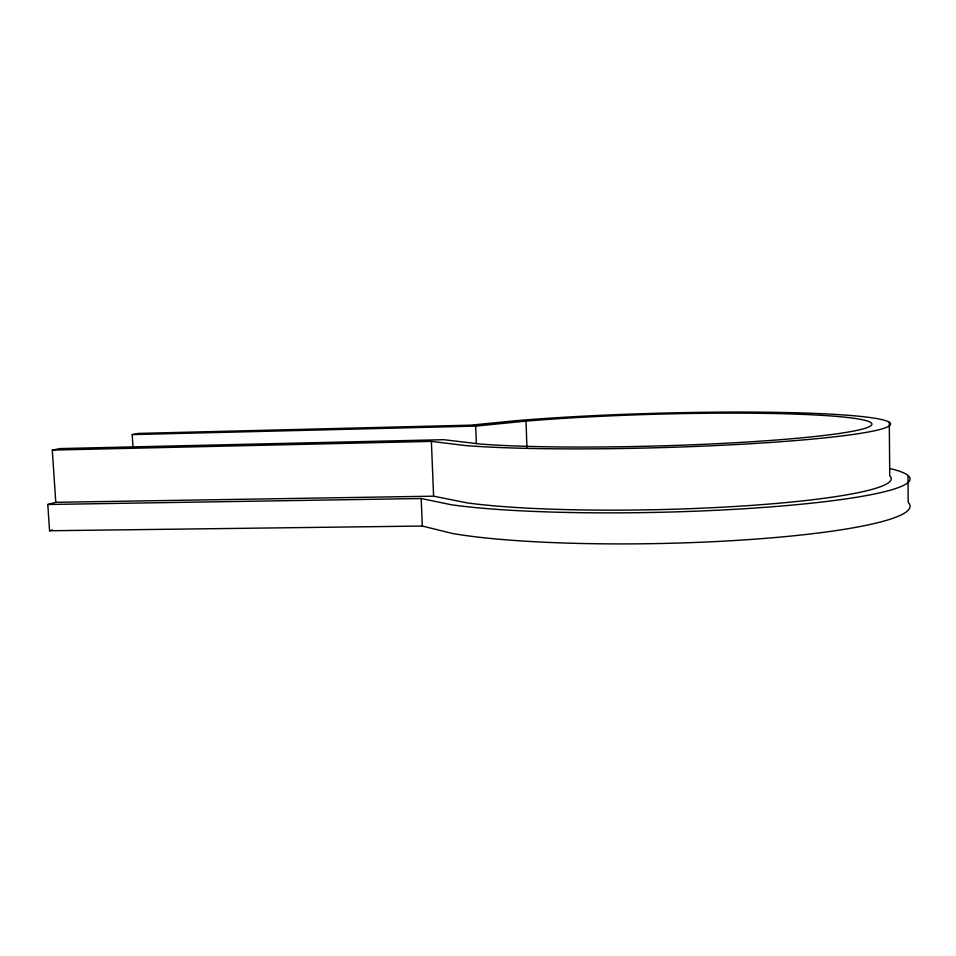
<?xml version="1.0" encoding="UTF-8"?>
<svg xmlns="http://www.w3.org/2000/svg" width="956" height="956" viewBox="0 0 956 956"><rect width="100%" height="100%" fill="white"/><g stroke="black" fill="none" stroke-linecap="round" stroke-linejoin="round"><path stroke-width="1.43" d="M889.295 422.205L889.737 475.897A232.284 25.609 -1.3 0 1 739.478 506.19A232.284 25.609 -1.3 0 1 467.114 502.88L433.594 496.176L55.783 502.318L47.8 504.493L49.569 530.759L52.401 529.887M55.783 502.318L52.293 450.097L60.156 448.579L443.572 439.688L480.426 444.038A215.172 15.882 -1.6 0 0 782.558 439.521A215.172 15.882 -1.6 0 0 829.605 415.86A215.172 15.882 -1.6 0 0 526.027 421.106L475.694 426.113L132.227 434.61L132.956 446.512M132.227 434.61L138.345 433.415L470.854 425.145L516.873 420.616A233.156 17.232 -1.6 0 1 845.749 415.119A233.156 17.232 -1.6 0 1 791.986 440.859A233.156 17.232 -1.6 0 1 464.939 445.496L431.383 441.385L52.293 450.097M47.8 504.493L421.19 498.518L451.471 504.78A250.305 27.652 -1.3 0 0 778.973 506.226A250.305 27.652 -1.3 0 0 889.534 468.452M49.569 530.759L422.325 526.051L452.594 533.508A249.839 32.122 -1.2 0 0 747.257 539.698A249.839 32.122 -1.2 0 0 908.2 502.33L908.009 475.574M431.383 441.385L433.594 496.176M421.19 498.518L422.325 526.051M475.694 426.113L476.351 443.62M526.027 421.106L526.911 447.336"/></g></svg>
